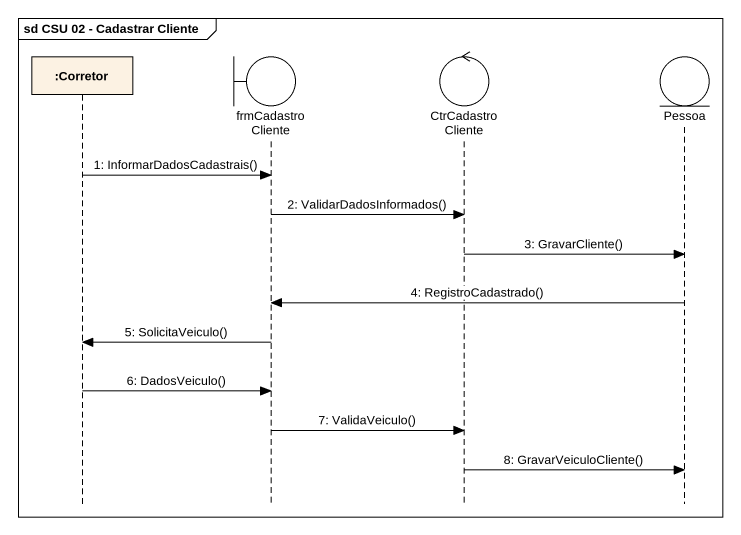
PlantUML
@startuml
mainframe sd CSU 02 - Cadastrar Cliente
hide footbox
participant ":Corretor" as Corretor
boundary frmCadastroCliente
control CtrCadastroCliente
entity Pessoa

Corretor -> frmCadastroCliente : 1: InformarDadosCadastrais()
frmCadastroCliente -> CtrCadastroCliente : 2: ValidarDadosInformados()
CtrCadastroCliente -> Pessoa : 3: GravarCliente()
Pessoa -> frmCadastroCliente : 4: RegistroCadastrado()
frmCadastroCliente -> Corretor : 5: SolicitaVeiculo()
Corretor -> frmCadastroCliente : 6: DadosVeiculo()
frmCadastroCliente -> CtrCadastroCliente : 7: ValidaVeiculo()
CtrCadastroCliente -> Pessoa : 8: GravarVeiculoCliente()
@enduml
